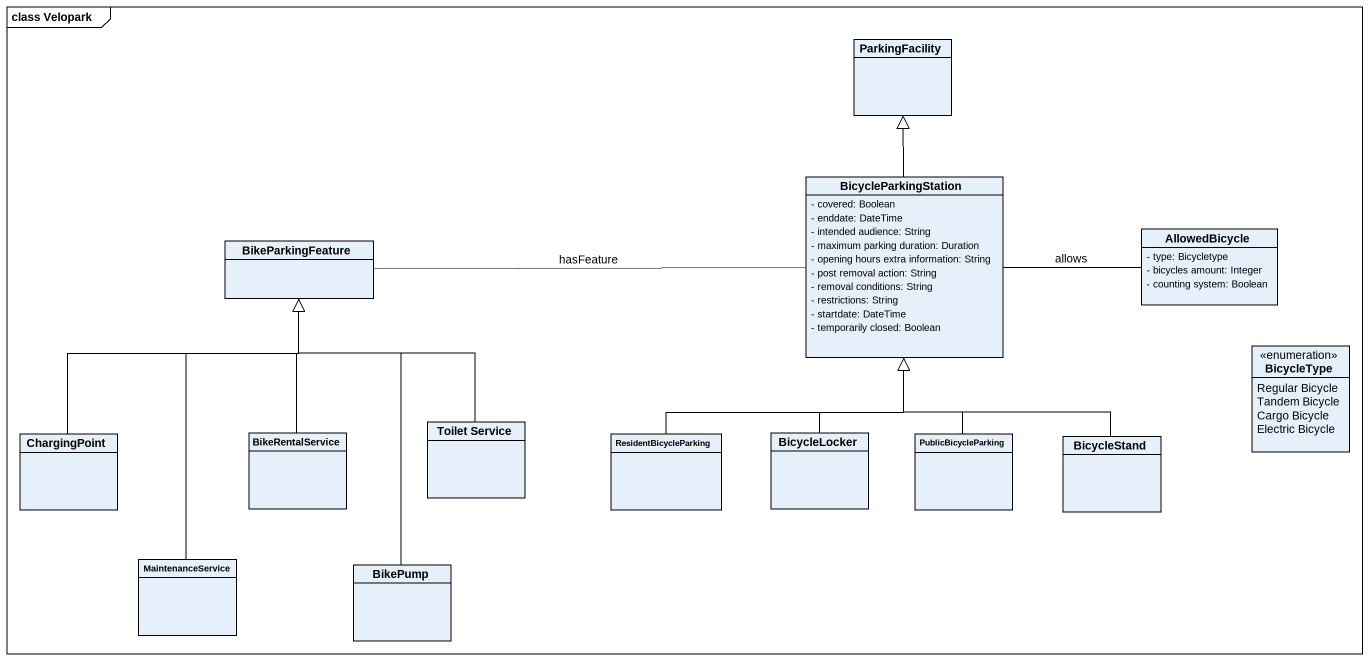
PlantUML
@startuml
mainframe class Velopark
hide circle
hide empty members
skinparam classAttributeIconSize 0
class ParkingFacility
class BicycleParkingStation {
  - covered: Boolean
  - enddate: DateTime
  - intended audience: String
  - maximum parking duration: Duration
  - opening hours extra information: String
  - post removal action: String
  - removal conditions: String
  - restrictions: String
  - startdate: DateTime
  - temporarily closed: Boolean
}
class BikeParkingFeature
class AllowedBicycle {
  - type: Bicycletype
  - bicycles amount: Integer
  - counting system: Boolean
}
enum BicycleType {
  Regular Bicycle
  Tandem Bicycle
  Cargo Bicycle
  Electric Bicycle
}
class ChargingPoint
class BikeRentalService
class "Toilet Service" as Toilet_Service
class ResidentBicycleParking
class BicycleLocker
class PublicBicycleParking
class BicycleStand
class MaintenanceService
class BikePump
BicycleParkingStation -up-|> ParkingFacility
BicycleParkingStation -left- BikeParkingFeature : hasFeature
BicycleParkingStation -right- AllowedBicycle : allows
ChargingPoint -up-|> BikeParkingFeature
BikeRentalService -up-|> BikeParkingFeature
Toilet_Service -up-|> BikeParkingFeature
ResidentBicycleParking -up-|> BicycleParkingStation
BicycleLocker -up-|> BicycleParkingStation
PublicBicycleParking -up-|> BicycleParkingStation
BicycleStand -up-|> BicycleParkingStation
MaintenanceService -up-|> BikeParkingFeature
BikePump -up-|> BikeParkingFeature
@enduml
